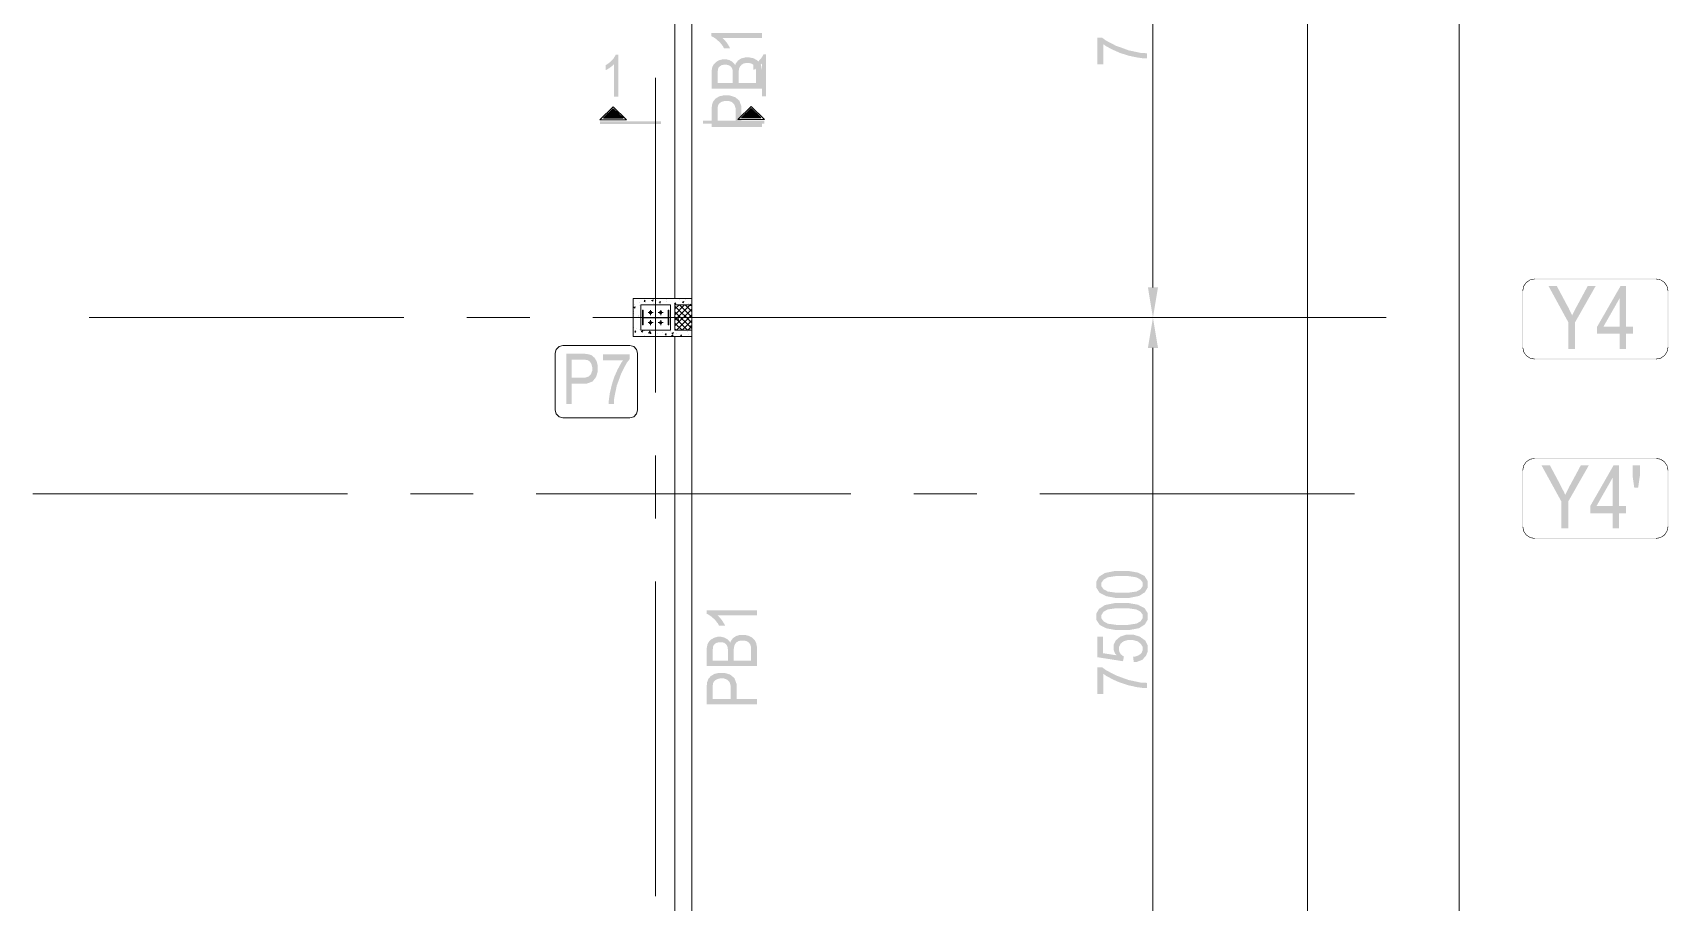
# Model space of a CAD drawing. Header units: millimetres. Extents: x 51.5 to 74.8, y 0.8 to 17.2.
# Drawn here: x 59.038 to 61.587, y 9.226 to 10.581 of the extents above; entities that cross this region are included whole.
import ezdxf

# ---------------------------------------------------------------- set-up
doc = ezdxf.new("R2010")
doc.units = ezdxf.units.MM
doc.layers.add('PDF_Geomertry', color=7, linetype='Continuous')
doc.layers.add('PDF_Solid Fills', color=7, linetype='Continuous')

msp = doc.modelspace()

# ---------------------------------------------------------------- hatches: boundary and pattern name
at = {"layer": 'PDF_Solid Fills', "transparency": 33554559}
for points in [[(60.1743, 10.5806), (60.1743, 10.5727), (60.1129, 10.5727), (60.1145, 10.5713), (60.1177, 10.5676), (60.1194, 10.5654), (60.1211, 10.563), (60.1236, 10.5588), (60.1244, 10.5569), (60.1151, 10.5569), (60.1133, 10.5602), (60.1087, 10.5659), (60.1059, 10.5684), (60.1033, 10.5709), (60.098, 10.5744), (60.0955, 10.5755), (60.0955, 10.5806)], [(60.7061, 10.5319), (60.6968, 10.5319), (60.6968, 10.5734), (60.7043, 10.5734), (60.7104, 10.5688), (60.7261, 10.5606), (60.7358, 10.5572), (60.7455, 10.5536), (60.7647, 10.5495), (60.7743, 10.549), (60.7743, 10.5409), (60.7693, 10.5409), (60.7579, 10.5426), (60.7512, 10.544), (60.7447, 10.5455), (60.7322, 10.5495), (60.7262, 10.5522), (60.7204, 10.5547), (60.7102, 10.5602), (60.7061, 10.5633)], [(59.9505, 10.4812), (59.9438, 10.4812), (59.9438, 10.5323), (59.9427, 10.5309), (59.9397, 10.5283), (59.9377, 10.5269), (59.9358, 10.5255), (59.9323, 10.5234), (59.9307, 10.5226), (59.9307, 10.5305), (59.9334, 10.532), (59.9383, 10.5358), (59.9404, 10.538), (59.9425, 10.5402), (59.9454, 10.5447), (59.9462, 10.5468), (59.9505, 10.5468)], [(60.1808, 10.4816), (60.1741, 10.4816), (60.1741, 10.5329), (60.173, 10.5315), (60.17, 10.5287), (60.168, 10.5273), (60.1661, 10.5261), (60.1626, 10.5238), (60.1609, 10.5231), (60.1609, 10.5309), (60.1637, 10.5326), (60.1686, 10.5363), (60.1707, 10.5386), (60.1727, 10.5408), (60.1757, 10.5452), (60.1765, 10.5473), (60.1808, 10.5473)], [(61.4309, 10.0883), (61.4309, 10.1299), (61.4, 10.1865), (61.4129, 10.1865), (61.4287, 10.1569), (61.4311, 10.1526), (61.4352, 10.1443), (61.4369, 10.1404), (61.4387, 10.1443), (61.4432, 10.1529), (61.4458, 10.1577), (61.4613, 10.1865), (61.4737, 10.1865), (61.4416, 10.1299), (61.4416, 10.0883)], [(59.9263, 10.0705), (59.9263, 10.0797), (59.968, 10.0797), (59.968, 10.0723), (59.9633, 10.0662), (59.9551, 10.0505), (59.9516, 10.0408), (59.948, 10.0311), (59.944, 10.0118), (59.9434, 10.0023), (59.9354, 10.0023), (59.9355, 10.0072), (59.937, 10.0187), (59.9386, 10.0252), (59.94, 10.0318), (59.944, 10.0443), (59.9466, 10.0502), (59.9493, 10.0562), (59.9548, 10.0663), (59.9577, 10.0705)], [(61.4202, 9.8088), (61.4202, 9.8504), (61.3891, 9.907), (61.4022, 9.907), (61.418, 9.8774), (61.4202, 9.873), (61.4244, 9.8648), (61.4262, 9.8609), (61.428, 9.8647), (61.4323, 9.8734), (61.435, 9.8781), (61.4505, 9.907), (61.463, 9.907), (61.4308, 9.8504), (61.4308, 9.8088)], [(61.5337, 9.8722), (61.5311, 9.8905), (61.5311, 9.907), (61.5425, 9.907), (61.5425, 9.8905), (61.5398, 9.8722)], [(60.1666, 9.6808), (60.1666, 9.6729), (60.1052, 9.6729), (60.1069, 9.6715), (60.1101, 9.6677), (60.1118, 9.6655), (60.1134, 9.6631), (60.1159, 9.659), (60.1168, 9.657), (60.1075, 9.657), (60.1057, 9.6602), (60.1011, 9.6661), (60.0983, 9.6686), (60.0957, 9.6711), (60.0904, 9.6745), (60.0879, 9.6756), (60.0879, 9.6808)], [(60.7537, 9.6002), (60.7527, 9.6086), (60.7565, 9.609), (60.7622, 9.6112), (60.764, 9.6129), (60.7658, 9.6145), (60.7676, 9.6186), (60.7676, 9.6208), (60.7676, 9.6236), (60.7651, 9.6284), (60.7625, 9.6305), (60.7598, 9.6326), (60.7529, 9.6345), (60.7483, 9.6345), (60.7441, 9.6345), (60.7376, 9.6326), (60.7352, 9.6306), (60.733, 9.6287), (60.7307, 9.6237), (60.7307, 9.6208), (60.7307, 9.619), (60.7316, 9.6156), (60.7326, 9.614), (60.7337, 9.6124), (60.7365, 9.6099), (60.7383, 9.6091), (60.737, 9.6016), (60.6968, 9.6079), (60.6968, 9.6398), (60.7059, 9.6398), (60.7059, 9.6141), (60.727, 9.6108), (60.7245, 9.6136), (60.7222, 9.6197), (60.7222, 9.6229), (60.7222, 9.6269), (60.7257, 9.634), (60.729, 9.6369), (60.7325, 9.6399), (60.7418, 9.6429), (60.7476, 9.6429), (60.7533, 9.6429), (60.7633, 9.6399), (60.7673, 9.6369), (60.7715, 9.634), (60.7755, 9.6259), (60.7755, 9.6209), (60.7755, 9.6168), (60.7726, 9.6097), (60.7698, 9.6068), (60.7669, 9.6038), (60.7588, 9.6006)], [(60.7061, 9.5506), (60.6968, 9.5506), (60.6968, 9.5923), (60.7043, 9.5923), (60.7104, 9.5877), (60.7261, 9.5795), (60.7358, 9.5759), (60.7455, 9.5724), (60.7647, 9.5683), (60.7743, 9.5679), (60.7743, 9.5597), (60.7693, 9.5598), (60.7579, 9.5613), (60.7512, 9.5629), (60.7447, 9.5643), (60.7322, 9.5684), (60.7262, 9.5709), (60.7204, 9.5736), (60.7102, 9.5791), (60.7061, 9.5822)]]:
    msp.add_hatch(color=256, dxfattribs=at).paths.add_polyline_path(points)
h = msp.add_hatch(color=256, dxfattribs=at)
h.paths.add_polyline_path([(60.1743, 10.494), (60.0958, 10.494), (60.0958, 10.5181), (60.0958, 10.5218), (60.0969, 10.5276), (60.098, 10.5298), (60.0993, 10.5319), (60.1027, 10.5354), (60.1051, 10.5368), (60.1076, 10.5381), (60.1129, 10.5395), (60.1158, 10.5395), (60.1186, 10.5395), (60.1234, 10.5384), (60.1255, 10.5372), (60.1277, 10.5361), (60.1312, 10.5327), (60.1325, 10.5305), (60.1336, 10.5333), (60.137, 10.5377), (60.1394, 10.5393), (60.1419, 10.5409), (60.1479, 10.5424), (60.1515, 10.5424), (60.1551, 10.5424), (60.1613, 10.5411), (60.164, 10.5395), (60.1668, 10.5381), (60.1707, 10.5343), (60.1719, 10.5318), (60.173, 10.5294), (60.1743, 10.5227), (60.1743, 10.5184)])
h.paths.add_polyline_path([(60.165, 10.5024), (60.165, 10.5186), (60.165, 10.5212), (60.1645, 10.5251), (60.164, 10.5263), (60.1633, 10.5281), (60.1611, 10.5309), (60.1595, 10.5319), (60.1579, 10.5329), (60.1538, 10.5338), (60.1515, 10.5338), (60.1493, 10.5338), (60.1455, 10.5329), (60.144, 10.532), (60.1425, 10.5311), (60.1402, 10.5286), (60.1395, 10.527), (60.1387, 10.5255), (60.138, 10.5206), (60.138, 10.5173), (60.138, 10.5024)])
h.paths.add_polyline_path([(60.1288, 10.5024), (60.1288, 10.5165), (60.1288, 10.5191), (60.1284, 10.523), (60.128, 10.5243), (60.1275, 10.5259), (60.1257, 10.5284), (60.1243, 10.5293), (60.1229, 10.5302), (60.1194, 10.5311), (60.117, 10.5311), (60.115, 10.5311), (60.1115, 10.5304), (60.11, 10.5295), (60.1086, 10.5287), (60.1066, 10.5265), (60.1061, 10.5251), (60.1057, 10.5238), (60.1051, 10.5188), (60.1051, 10.5154), (60.1051, 10.5024)])
h = msp.add_hatch(color=256, dxfattribs=at)
h.paths.add_polyline_path([(60.1743, 10.4343), (60.0958, 10.4343), (60.0958, 10.4586), (60.0958, 10.4627), (60.0965, 10.4691), (60.0973, 10.4712), (60.0983, 10.474), (60.102, 10.4784), (60.1048, 10.4801), (60.1076, 10.4818), (60.1144, 10.4833), (60.1184, 10.4833), (60.1237, 10.4833), (60.1323, 10.4806), (60.1357, 10.478), (60.139, 10.4752), (60.1423, 10.4659), (60.1423, 10.4593), (60.1423, 10.4427), (60.1743, 10.4427)])
h.paths.add_polyline_path([(60.1332, 10.4427), (60.1332, 10.4594), (60.1332, 10.4634), (60.1313, 10.4691), (60.1295, 10.4709), (60.1277, 10.4729), (60.1225, 10.4747), (60.1188, 10.4747), (60.1165, 10.4747), (60.1125, 10.4737), (60.1108, 10.4729), (60.1091, 10.4719), (60.1069, 10.4698), (60.1063, 10.4684), (60.1057, 10.4672), (60.1051, 10.4626), (60.1051, 10.4593), (60.1051, 10.4427)])
h = msp.add_hatch(color=256, dxfattribs=at)
h.paths.add_polyline_path([(61.5108, 10.0883), (61.5108, 10.1118), (61.4759, 10.1118), (61.4759, 10.1229), (61.5125, 10.1865), (61.5207, 10.1865), (61.5207, 10.1229), (61.5316, 10.1229), (61.5316, 10.1118), (61.5207, 10.1118), (61.5207, 10.0883)])
h.paths.add_polyline_path([(61.5108, 10.1229), (61.5108, 10.167), (61.4857, 10.1229)])
h = msp.add_hatch(color=256, dxfattribs=at)
h.paths.add_polyline_path([(59.8693, 10.0023), (59.8693, 10.0808), (59.8934, 10.0808), (59.8977, 10.0808), (59.9041, 10.0799), (59.9061, 10.0793), (59.9088, 10.0783), (59.9133, 10.0745), (59.915, 10.0718), (59.9166, 10.069), (59.9183, 10.0622), (59.9183, 10.0581), (59.9183, 10.0529), (59.9157, 10.0443), (59.9129, 10.0409), (59.9102, 10.0374), (59.9009, 10.0341), (59.8943, 10.0341), (59.8777, 10.0341), (59.8777, 10.0023)])
h.paths.add_polyline_path([(59.8777, 10.0434), (59.8944, 10.0434), (59.8984, 10.0434), (59.9041, 10.0452), (59.9059, 10.047), (59.9077, 10.0488), (59.9097, 10.0541), (59.9097, 10.0577), (59.9097, 10.0601), (59.9087, 10.064), (59.9079, 10.0656), (59.9069, 10.0673), (59.9047, 10.0697), (59.9034, 10.0702), (59.9022, 10.0709), (59.8976, 10.0715), (59.8943, 10.0715), (59.8777, 10.0715)])
h = msp.add_hatch(color=256, dxfattribs=at)
h.paths.add_polyline_path([(61.5, 9.8088), (61.5, 9.8323), (61.4651, 9.8323), (61.4651, 9.8433), (61.5016, 9.907), (61.51, 9.907), (61.51, 9.8433), (61.5208, 9.8433), (61.5208, 9.8323), (61.51, 9.8323), (61.51, 9.8088)])
h.paths.add_polyline_path([(61.5, 9.8433), (61.5, 9.8876), (61.4748, 9.8433)])
h = msp.add_hatch(color=256, dxfattribs=at)
h.paths.add_polyline_path([(60.7355, 9.7002), (60.7257, 9.7002), (60.7107, 9.703), (60.7057, 9.7056), (60.7005, 9.7083), (60.6954, 9.7162), (60.6954, 9.7213), (60.6954, 9.7259), (60.6995, 9.7333), (60.7037, 9.7359), (60.7087, 9.7391), (60.7245, 9.7423), (60.7355, 9.7423), (60.7454, 9.7423), (60.7602, 9.7397), (60.7654, 9.737), (60.7705, 9.7344), (60.7755, 9.7265), (60.7755, 9.7212), (60.7755, 9.7166), (60.7711, 9.7091), (60.7666, 9.7062), (60.762, 9.7033), (60.7466, 9.7002)])
h.paths.add_polyline_path([(60.7355, 9.7084), (60.7451, 9.7084), (60.7579, 9.7102), (60.7611, 9.712), (60.7644, 9.7138), (60.7676, 9.7186), (60.7676, 9.7215), (60.7676, 9.7243), (60.7644, 9.7287), (60.7611, 9.7306), (60.7577, 9.7324), (60.745, 9.7343), (60.7355, 9.7343), (60.7259, 9.7343), (60.7132, 9.7324), (60.7098, 9.7305), (60.7066, 9.7287), (60.7034, 9.724), (60.7034, 9.7211), (60.7034, 9.7183), (60.7066, 9.7138), (60.71, 9.712), (60.7133, 9.7102), (60.7261, 9.7084)])
h = msp.add_hatch(color=256, dxfattribs=at)
h.paths.add_polyline_path([(60.7355, 9.6502), (60.7257, 9.6502), (60.7107, 9.6529), (60.7057, 9.6555), (60.7005, 9.6583), (60.6954, 9.6661), (60.6954, 9.6713), (60.6954, 9.6759), (60.6995, 9.6831), (60.7037, 9.6858), (60.7087, 9.6891), (60.7245, 9.6923), (60.7355, 9.6923), (60.7454, 9.6923), (60.7602, 9.6897), (60.7654, 9.687), (60.7705, 9.6843), (60.7755, 9.6765), (60.7755, 9.6712), (60.7755, 9.6666), (60.7711, 9.659), (60.7666, 9.6561), (60.762, 9.6531), (60.7466, 9.6502)])
h.paths.add_polyline_path([(60.7355, 9.6583), (60.7451, 9.6583), (60.7579, 9.6602), (60.7611, 9.662), (60.7644, 9.6638), (60.7676, 9.6686), (60.7676, 9.6715), (60.7676, 9.6741), (60.7644, 9.6787), (60.7611, 9.6805), (60.7577, 9.6823), (60.745, 9.6841), (60.7355, 9.6841), (60.7259, 9.6841), (60.7132, 9.6823), (60.7098, 9.6805), (60.7066, 9.6787), (60.7034, 9.6738), (60.7034, 9.6709), (60.7034, 9.6683), (60.7066, 9.6638), (60.71, 9.6619), (60.7133, 9.6601), (60.7261, 9.6583)])
h = msp.add_hatch(color=256, dxfattribs=at)
h.paths.add_polyline_path([(60.1666, 9.5941), (60.0882, 9.5941), (60.0882, 9.6183), (60.0882, 9.6219), (60.0893, 9.6277), (60.0904, 9.6299), (60.0916, 9.632), (60.0951, 9.6355), (60.0975, 9.6369), (60.1, 9.6383), (60.1052, 9.6397), (60.1082, 9.6397), (60.1109, 9.6397), (60.1158, 9.6384), (60.1179, 9.6373), (60.1201, 9.6361), (60.1236, 9.6327), (60.1248, 9.6306), (60.1259, 9.6334), (60.1294, 9.6379), (60.1318, 9.6394), (60.1343, 9.6411), (60.1402, 9.6426), (60.1438, 9.6426), (60.1475, 9.6426), (60.1537, 9.6412), (60.1563, 9.6397), (60.1591, 9.6383), (60.163, 9.6344), (60.1643, 9.6319), (60.1654, 9.6295), (60.1666, 9.6229), (60.1666, 9.6186)])
h.paths.add_polyline_path([(60.1573, 9.6026), (60.1573, 9.6186), (60.1573, 9.6212), (60.1569, 9.6252), (60.1563, 9.6265), (60.1557, 9.6283), (60.1534, 9.6311), (60.1519, 9.632), (60.1502, 9.633), (60.1462, 9.6338), (60.1438, 9.6338), (60.1416, 9.6338), (60.1379, 9.633), (60.1363, 9.632), (60.1348, 9.6312), (60.1326, 9.6287), (60.1319, 9.6272), (60.1311, 9.6256), (60.1304, 9.6208), (60.1304, 9.6174), (60.1304, 9.6026)])
h.paths.add_polyline_path([(60.1212, 9.6026), (60.1212, 9.6165), (60.1212, 9.6193), (60.1208, 9.6231), (60.1204, 9.6243), (60.1198, 9.6259), (60.118, 9.6286), (60.1166, 9.6294), (60.1152, 9.6304), (60.1118, 9.6312), (60.1094, 9.6312), (60.1073, 9.6312), (60.1038, 9.6304), (60.1023, 9.6295), (60.1009, 9.6288), (60.099, 9.6266), (60.0984, 9.6252), (60.098, 9.6238), (60.0975, 9.619), (60.0975, 9.6155), (60.0975, 9.6026)])
h = msp.add_hatch(color=256, dxfattribs=at)
h.paths.add_polyline_path([(60.1666, 9.5344), (60.0882, 9.5344), (60.0882, 9.5586), (60.0882, 9.5629), (60.0888, 9.5693), (60.0897, 9.5712), (60.0907, 9.574), (60.0944, 9.5784), (60.0972, 9.5801), (60.1, 9.5818), (60.1068, 9.5834), (60.1108, 9.5834), (60.1161, 9.5834), (60.1247, 9.5808), (60.128, 9.578), (60.1313, 9.5754), (60.1347, 9.5661), (60.1347, 9.5594), (60.1347, 9.5429), (60.1666, 9.5429)])
h.paths.add_polyline_path([(60.1255, 9.5429), (60.1255, 9.5595), (60.1255, 9.5634), (60.1237, 9.5693), (60.1219, 9.5711), (60.1201, 9.5729), (60.1148, 9.5748), (60.1112, 9.5748), (60.1088, 9.5748), (60.1048, 9.5738), (60.1032, 9.573), (60.1015, 9.572), (60.0993, 9.5698), (60.0987, 9.5686), (60.098, 9.5673), (60.0975, 9.5627), (60.0975, 9.5594), (60.0975, 9.5429)])

# ---------------------------------------------------------------- linework, layer by layer
at = {"layer": 'PDF_Geomertry', "lineweight": 0}
for points in [[(61.2607, 7.1829), (61.2607, 15.7033)], [(61.0244, 7.2362), (61.0244, 15.6498)], [(60.0387, 10.1666), (60.0387, 11.0937)], [(60.0648, 10.1666), (60.0648, 11.0937)], [(60.7836, 11.0712), (60.7836, 10.1841)], [(60.0086, 10.0204), (60.0086, 10.5109)], [(59.9218, 10.4454), (59.9425, 10.4656), (59.9632, 10.4454), (59.9218, 10.4454), (59.9632, 10.4454)], [(60.1782, 10.4459), (60.1575, 10.4662), (60.1368, 10.4459), (60.1782, 10.4459), (60.1368, 10.4459)], [(59.9733, 10.1568), (59.9733, 10.1568)], [(59.9733, 10.1549), (59.9733, 10.1549)], [(59.9733, 10.1461), (59.9733, 10.1461)], [(59.9744, 10.153), (59.9761, 10.1519), (59.9768, 10.1538)], [(59.9745, 10.1531), (59.9768, 10.1541)], [(59.9747, 10.1472), (59.9747, 10.1472)], [(59.9751, 10.1581), (59.9751, 10.1581)], [(59.9836, 10.1601), (59.9836, 10.1601)], [(59.9836, 10.1563), (59.9836, 10.1563)], [(59.9857, 10.1566), (59.9857, 10.1566)], [(59.9857, 10.1555), (59.9857, 10.1555)], [(59.9861, 10.1666), (59.9861, 10.1666)], [(59.9868, 10.1568), (59.9868, 10.1568)], [(59.9905, 10.1624), (59.9922, 10.1643)], [(59.9905, 10.1623), (59.9925, 10.1622)], [(59.9916, 10.162), (59.9912, 10.1641)], [(59.9925, 10.1606), (59.9925, 10.1606)], [(60.0008, 10.1411), (60.0008, 10.1488)], [(60.0023, 10.1637), (60.004, 10.1626), (60.0047, 10.1647)], [(60.0025, 10.1638), (60.0047, 10.1648)], [(60.0029, 10.1634), (60.0029, 10.1634)], [(60.0033, 10.1568), (60.0033, 10.1568)], [(60.0045, 10.1591), (60.0045, 10.1591)], [(60.0094, 10.163), (60.0094, 10.163)], [(60.0129, 10.1601), (60.0129, 10.1601)], [(60.0144, 10.1604), (60.0159, 10.1622)], [(60.0144, 10.1602), (60.0163, 10.1601)], [(60.0155, 10.1599), (60.0151, 10.162)], [(60.0152, 10.1568), (60.0152, 10.1568)], [(60.0165, 10.1411), (60.0165, 10.1488)], [(60.0198, 10.1568), (60.0198, 10.1568)], [(60.0255, 10.1618), (60.0255, 10.1618)], [(60.0262, 10.1652), (60.0262, 10.1652)], [(60.0282, 10.1666), (60.0282, 10.1666)], [(60.0377, 10.1515), (60.0377, 10.1515)], [(60.0382, 10.1583), (60.0398, 10.1601)], [(60.0382, 10.1581), (60.0402, 10.158)], [(60.0387, 10.1329), (60.0626, 10.1568)], [(60.0387, 10.1416), (60.0538, 10.1568)], [(60.0387, 10.1505), (60.045, 10.1568)], [(60.0648, 10.1288), (60.0387, 10.1549)], [(60.0387, 10.124), (60.0648, 10.1502)], [(60.0648, 10.1199), (60.0387, 10.1462)], [(60.0393, 10.1579), (60.0388, 10.1599)], [(60.0402, 10.1502), (60.0402, 10.1502)], [(60.0412, 10.1537), (60.0412, 10.1537)], [(60.042, 10.1666), (60.042, 10.1666)], [(60.0427, 10.1455), (60.0427, 10.1455)], [(60.0432, 10.1566), (60.0432, 10.1566)], [(60.0648, 10.1376), (60.0457, 10.1568)], [(60.0461, 10.1526), (60.0461, 10.1526)], [(60.0465, 10.1645), (60.0465, 10.1645)], [(60.0501, 10.1612), (60.0525, 10.1622)], [(60.0501, 10.1611), (60.0518, 10.1599), (60.0525, 10.1619)], [(60.0541, 10.1666), (60.0541, 10.1666)], [(60.0648, 10.1465), (60.0545, 10.1568)], [(60.0548, 10.1662), (60.0548, 10.1662)], [(60.0548, 10.1656), (60.0548, 10.1656)], [(60.0587, 10.1543), (60.0587, 10.1543)], [(60.0588, 10.153), (60.0588, 10.153)], [(60.0597, 10.1536), (60.0597, 10.1536)], [(60.0597, 10.1479), (60.0597, 10.1479)], [(60.0601, 10.159), (60.0601, 10.159)], [(60.062, 10.1562), (60.0636, 10.158)], [(60.062, 10.1561), (60.064, 10.1559)], [(60.0632, 10.1558), (60.0627, 10.1579)], [(60.0648, 10.1552), (60.0633, 10.1568)], [(60.0648, 10.1598), (60.0648, 10.1598)], [(60.0648, 10.1551), (60.0648, 10.1551)], [(59.6163, 10.1372), (59.1258, 10.1372)], [(59.8126, 10.1372), (59.7144, 10.1372)], [(60.4012, 10.1372), (59.9107, 10.1372)], [(59.9733, 10.143), (59.9733, 10.143)], [(59.9733, 10.1393), (59.9733, 10.1393)], [(59.9733, 10.1352), (59.9733, 10.1352)], [(59.9733, 10.1245), (59.9733, 10.1245)], [(59.974, 10.1251), (59.974, 10.1251)], [(59.9743, 10.1361), (59.9743, 10.1361)], [(59.9748, 10.1431), (59.9748, 10.1431)], [(59.9748, 10.1222), (59.9748, 10.1222)], [(59.9784, 10.1197), (59.9784, 10.1197)], [(59.9815, 10.139), (59.9815, 10.139)], [(59.9822, 10.1402), (59.9822, 10.1402)], [(59.9857, 10.1448), (59.9857, 10.1448)], [(59.9857, 10.1447), (59.9857, 10.1447)], [(59.9857, 10.1341), (59.9857, 10.1341)], [(59.9857, 10.1326), (59.9857, 10.1326)], [(59.9857, 10.1258), (59.9857, 10.1258)], [(59.9857, 10.1233), (59.9857, 10.1233)], [(59.9969, 10.1449), (60.0047, 10.1449)], [(59.9969, 10.1293), (60.0047, 10.1293)], [(60.0008, 10.1254), (60.0008, 10.1331)], [(60.0315, 10.1268), (60.0315, 10.1268)], [(60.0347, 10.1368), (60.0347, 10.1368)], [(60.0373, 10.1394), (60.0373, 10.1394)], [(60.0584, 10.1176), (60.0387, 10.1373)], [(60.0497, 10.1176), (60.0387, 10.1286)], [(60.0408, 10.1176), (60.0387, 10.1197)], [(60.0411, 10.1176), (60.0648, 10.1413)], [(60.0412, 10.128), (60.0412, 10.128)], [(60.0415, 10.128), (60.0415, 10.128)], [(60.0418, 10.1323), (60.0418, 10.1323)], [(60.0419, 10.1234), (60.0419, 10.1234)], [(60.042, 10.1372), (60.0444, 10.138)], [(60.042, 10.1369), (60.0437, 10.1358), (60.0443, 10.1379)], [(60.0423, 10.1345), (60.0423, 10.1345)], [(60.0448, 10.133), (60.0427, 10.1333), (60.0444, 10.1351)], [(60.0438, 10.1329), (60.0436, 10.1349)], [(60.0483, 10.143), (60.0483, 10.143)], [(60.0498, 10.1176), (60.0648, 10.1326)], [(60.05, 10.1411), (60.05, 10.1411)], [(60.0525, 10.1361), (60.0525, 10.1361)], [(60.0586, 10.1176), (60.0648, 10.1237)], [(60.059, 10.1258), (60.059, 10.1258)], [(60.0594, 10.1368), (60.0594, 10.1368)], [(60.0594, 10.1316), (60.0594, 10.1316)], [(60.0609, 10.1313), (60.0609, 10.1313)], [(60.0619, 10.1237), (60.0643, 10.1247)], [(60.0619, 10.1236), (60.0634, 10.1224), (60.0641, 10.1245)], [(60.0622, 10.1308), (60.0622, 10.1308)], [(60.0637, 10.1402), (60.0648, 10.1401)], [(60.0638, 10.1399), (60.0648, 10.1409)], [(60.0648, 10.1431), (60.0648, 10.1431)], [(60.0648, 10.1281), (60.0648, 10.1281)], [(60.5975, 10.1372), (60.4993, 10.1372)], [(61.147, 10.1372), (60.6955, 10.1372)], [(59.9733, 10.1138), (59.9733, 10.1138)], [(59.9736, 10.114), (59.9736, 10.114)], [(59.9779, 10.1143), (59.9759, 10.1145), (59.9775, 10.1163)], [(59.977, 10.1141), (59.9766, 10.1162)], [(59.978, 10.1077), (59.978, 10.1077)], [(59.9834, 10.118), (59.9834, 10.118)], [(59.9862, 10.1156), (59.9886, 10.1166)], [(59.9862, 10.1155), (59.9879, 10.1144), (59.9884, 10.1165)], [(59.9905, 10.1094), (59.9905, 10.1094)], [(59.9908, 10.1165), (59.9908, 10.1165)], [(59.9972, 10.1134), (60.0001, 10.1129)], [(59.9973, 10.113), (60, 10.1158)], [(60.0001, 10.1126), (59.9997, 10.1158)], [(60.0018, 10.1122), (59.9997, 10.1124), (60.0013, 10.1143)], [(60.0008, 10.112), (60.0005, 10.1141)], [(60.0075, 10.1077), (60.0075, 10.1077)], [(60.0115, 10.1122), (60.0115, 10.1122)], [(60.0198, 10.1133), (60.0198, 10.1133)], [(60.0215, 10.1077), (60.0215, 10.1077)], [(60.0255, 10.1101), (60.0236, 10.1104), (60.0252, 10.1122)], [(60.0247, 10.1099), (60.0243, 10.112)], [(60.0243, 10.1098), (60.0243, 10.1098)], [(60.0325, 10.1149), (60.0325, 10.1149)], [(60.0326, 10.1079), (60.0336, 10.1077)], [(60.0329, 10.1077), (60.0354, 10.1102)], [(60.034, 10.113), (60.0363, 10.114)], [(60.034, 10.1129), (60.0355, 10.1118), (60.0362, 10.1137)], [(60.0355, 10.1077), (60.0352, 10.1102)], [(60.0387, 9.1855), (60.0387, 10.1077)], [(60.0402, 10.1081), (60.0402, 10.1081)], [(60.0415, 10.1123), (60.0415, 10.1123)], [(60.0458, 10.1191), (60.0458, 10.1191)], [(60.0494, 10.108), (60.0475, 10.1083), (60.049, 10.1101)], [(60.0486, 10.1079), (60.0482, 10.1099)], [(60.0534, 10.1177), (60.0534, 10.1177)], [(60.0586, 10.1147), (60.0586, 10.1147)], [(60.0595, 10.1115), (60.0595, 10.1115)], [(60.0618, 10.1187), (60.0618, 10.1187)], [(60.0634, 10.1077), (60.0634, 10.1077)], [(60.0636, 10.1184), (60.0636, 10.1184)], [(60.0648, 9.1855), (60.0648, 10.1077)], [(60.7836, 9.203), (60.7836, 10.0899)], [(60.0086, 9.8241), (60.0086, 9.9222)], [(59.0377, 9.8622), (59.5282, 9.8622)], [(59.6263, 9.8622), (59.7244, 9.8622)], [(59.8226, 9.8622), (60.313, 9.8622)], [(60.4112, 9.8622), (60.5093, 9.8622)], [(60.6075, 9.8622), (61.0979, 9.8622)], [(60.0086, 9.2355), (60.0086, 9.7261)]]:
    msp.add_lwpolyline(points, dxfattribs=at)
for points in [[(59.9272, 10.4476), (59.9577, 10.4476), (59.9425, 10.4626)], [(60.1727, 10.4481), (60.1422, 10.4481), (60.1575, 10.4631)], [(59.9733, 10.1077), (59.9733, 10.1666), (60.0648, 10.1666), (60.0648, 10.1077), (59.9733, 10.1077)], [(59.9733, 10.1654), (59.9733, 10.1654), (59.9733, 10.1654)], [(59.9733, 10.1548), (59.9733, 10.1548), (59.9733, 10.1548), (59.9733, 10.1548)], [(59.9733, 10.1484), (59.9733, 10.1484), (59.9733, 10.1484), (59.9733, 10.1484)], [(59.9763, 10.1666), (59.9763, 10.1666), (59.9763, 10.1666)], [(59.9857, 10.1568), (60.0315, 10.1568), (60.0315, 10.1176), (59.9857, 10.1176), (59.9857, 10.1568)], [(59.9873, 10.1568), (59.9873, 10.1568), (59.9873, 10.1568)], [(59.9873, 10.1568), (59.9873, 10.1568), (59.9873, 10.1568)], [(59.9879, 10.1666), (59.9879, 10.1666), (59.9879, 10.1666)], [(59.9879, 10.1486), (59.9879, 10.1256), (59.989, 10.1256), (59.989, 10.1486), (59.9879, 10.1486)], [(59.9994, 10.1666), (59.9994, 10.1666), (59.9994, 10.1666)], [(60.0013, 10.1568), (60.0013, 10.1568), (60.0013, 10.1568), (60.0013, 10.1568)], [(60.0044, 10.1666), (60.0044, 10.1666), (60.0044, 10.1666)], [(60.0141, 10.1666), (60.0141, 10.1666), (60.0141, 10.1666)], [(60.0211, 10.1666), (60.0211, 10.1666), (60.0211, 10.1666)], [(60.0225, 10.1666), (60.0225, 10.1666), (60.0225, 10.1666), (60.0225, 10.1666)], [(60.0293, 10.1486), (60.0293, 10.1256), (60.0282, 10.1256), (60.0282, 10.1486), (60.0293, 10.1486)], [(60.0293, 10.1568), (60.0293, 10.1568), (60.0293, 10.1568)], [(60.0315, 10.1506), (60.0315, 10.1506), (60.0315, 10.1506)], [(60.0315, 10.1494), (60.0315, 10.1494), (60.0315, 10.1494), (60.0315, 10.1494)], [(60.0315, 10.1477), (60.0315, 10.1477), (60.0315, 10.1477)], [(60.0376, 10.1666), (60.0376, 10.1666), (60.0376, 10.1666)], [(60.0648, 10.1176), (60.0387, 10.1176), (60.0387, 10.1568), (60.0648, 10.1568), (60.0648, 10.1176)], [(60.0454, 10.1666), (60.0454, 10.1666), (60.0454, 10.1666), (60.0454, 10.1666)], [(60.0618, 10.1666), (60.0618, 10.1666), (60.0618, 10.1666)], [(60.0648, 10.1626), (60.0648, 10.1626), (60.0648, 10.1626)], [(60.0648, 10.1518), (60.0648, 10.1518), (60.0648, 10.1518)], [(60.0648, 10.1488), (60.0648, 10.1488), (60.0648, 10.1488)], [(59.9733, 10.1443), (59.9733, 10.1443), (59.9733, 10.1443), (59.9733, 10.1443)], [(59.9733, 10.1337), (59.9733, 10.1337), (59.9733, 10.1337)], [(59.9733, 10.1311), (59.9733, 10.1311), (59.9733, 10.1311)], [(59.9733, 10.1273), (59.9733, 10.1273), (59.9733, 10.1273)], [(59.9733, 10.1231), (59.9733, 10.1231), (59.9733, 10.1231)], [(59.9857, 10.137), (59.9857, 10.137), (59.9857, 10.137)], [(59.9857, 10.1363), (59.9857, 10.1363), (59.9857, 10.1363)], [(59.989, 10.1374), (59.989, 10.1369), (60.0282, 10.1369), (60.0282, 10.1374), (59.989, 10.1374)], [(60.0126, 10.1449), (60.0204, 10.1449)], [(60.0126, 10.1293), (60.0204, 10.1293)], [(60.0165, 10.1331), (60.0165, 10.1254)], [(60.0315, 10.1388), (60.0315, 10.1388), (60.0315, 10.1388), (60.0315, 10.1388)], [(60.0315, 10.1387), (60.0315, 10.1387), (60.0315, 10.1387), (60.0315, 10.1387)], [(60.0315, 10.1372), (60.0315, 10.1372), (60.0315, 10.1372)], [(60.0315, 10.1369), (60.0315, 10.1369), (60.0315, 10.1369)], [(60.0315, 10.1283), (60.0315, 10.1283), (60.0315, 10.1283)], [(60.0315, 10.1262), (60.0315, 10.1262), (60.0315, 10.1262)], [(60.0318, 10.137), (60.0318, 10.137)], [(60.8229, 10.137), (60.0513, 10.137)], [(60.0648, 10.1411), (60.0648, 10.1411), (60.0648, 10.1411)], [(60.0648, 10.1302), (60.0648, 10.1302), (60.0648, 10.1302)], [(60.7836, 10.137), (60.7836, 10.137)], [(59.9733, 10.1191), (59.9733, 10.1191), (59.9733, 10.1191)], [(59.9733, 10.1126), (59.9733, 10.1126), (59.9733, 10.1126), (59.9733, 10.1126)], [(59.9779, 10.1077), (59.9779, 10.1077), (59.9779, 10.1077), (59.9779, 10.1077)], [(59.9794, 10.1077), (59.9794, 10.1077), (59.9794, 10.1077)], [(59.9934, 10.1077), (59.9934, 10.1077), (59.9934, 10.1077), (59.9934, 10.1077)], [(59.9987, 10.1176), (59.9987, 10.1176), (59.9987, 10.1176), (59.9987, 10.1176)], [(60.0069, 10.1176), (60.0069, 10.1176), (60.0069, 10.1176), (60.0069, 10.1176)], [(60.0075, 10.1077), (60.0075, 10.1077), (60.0075, 10.1077), (60.0075, 10.1077)], [(60.0152, 10.1176), (60.0152, 10.1176), (60.0152, 10.1176), (60.0152, 10.1176)], [(60.0202, 10.1176), (60.0202, 10.1176), (60.0202, 10.1176)], [(60.03, 10.1176), (60.03, 10.1176), (60.03, 10.1176), (60.03, 10.1176)], [(60.0315, 10.1177), (60.0315, 10.1177), (60.0315, 10.1177), (60.0315, 10.1177)], [(60.0354, 10.1077), (60.0354, 10.1077), (60.0354, 10.1077)], [(60.0407, 10.1077), (60.0407, 10.1077), (60.0407, 10.1077)], [(60.0494, 10.1077), (60.0494, 10.1077), (60.0494, 10.1077), (60.0494, 10.1077)], [(60.0637, 10.1077), (60.0637, 10.1077), (60.0637, 10.1077)], [(60.0648, 10.1195), (60.0648, 10.1195), (60.0648, 10.1195)], [(60.0648, 10.1191), (60.0648, 10.1191), (60.0648, 10.1191)], [(60.0648, 10.1088), (60.0648, 10.1088), (60.0648, 10.1088)], [(59.8641, 10.0936), (59.9683, 10.0936), (59.9744, 10.092), (59.9788, 10.0876), (59.9804, 10.0815), (59.9804, 9.993), (59.9788, 9.987), (59.9744, 9.9826), (59.9683, 9.9809), (59.8641, 9.9809), (59.858, 9.9826), (59.8536, 9.987), (59.852, 9.993), (59.852, 10.0815), (59.8536, 10.0876), (59.858, 10.092), (59.8641, 10.0936)]]:
    msp.add_lwpolyline(points, close=True, dxfattribs=at)
for points in [[(60.0027, 10.1449), (60.0027, 10.1461), (60.0018, 10.147), (60.0008, 10.147), (59.9997, 10.147), (59.9987, 10.1461), (59.9987, 10.1449), (59.9987, 10.144), (59.9997, 10.143), (60.0008, 10.143), (60.0018, 10.143), (60.0027, 10.144), (60.0027, 10.1449)], [(60.0184, 10.1449), (60.0184, 10.1461), (60.0175, 10.147), (60.0165, 10.147), (60.0154, 10.147), (60.0144, 10.1461), (60.0144, 10.1449), (60.0144, 10.144), (60.0154, 10.143), (60.0165, 10.143), (60.0175, 10.143), (60.0184, 10.144), (60.0184, 10.1449)], [(60.0027, 10.1293), (60.0027, 10.1304), (60.0018, 10.1312), (60.0008, 10.1312), (59.9997, 10.1312), (59.9987, 10.1304), (59.9987, 10.1293), (59.9987, 10.1283), (59.9997, 10.1273), (60.0008, 10.1273), (60.0018, 10.1273), (60.0027, 10.1283), (60.0027, 10.1293)], [(60.0184, 10.1293), (60.0184, 10.1304), (60.0175, 10.1312), (60.0165, 10.1312), (60.0154, 10.1312), (60.0144, 10.1304), (60.0144, 10.1293), (60.0144, 10.1283), (60.0154, 10.1273), (60.0165, 10.1273), (60.0175, 10.1273), (60.0184, 10.1283), (60.0184, 10.1293)]]:
    msp.add_open_spline(points, degree=3, knots=[0, 0, 0, 0, 1, 1, 1, 2, 2, 2, 3, 3, 3, 4, 4, 4, 4], dxfattribs=at)
at = {"layer": 'PDF_Solid Fills', "transparency": 33554559}
for points in [[(59.9425, 10.4476), (59.9272, 10.4476), (59.9425, 10.4476), (59.9425, 10.4626)], [(59.9425, 10.4476), (59.9425, 10.4626), (59.9425, 10.4476), (59.9577, 10.4476)], [(60.1575, 10.4481), (60.1422, 10.4481), (60.1575, 10.4481), (60.1575, 10.4631)], [(60.1575, 10.4481), (60.1575, 10.4631), (60.1575, 10.4481), (60.1727, 10.4481)], [(60.0169, 10.4431), (60.0169, 10.4387), (59.9218, 10.4431), (59.9218, 10.4387)], [(60.0826, 10.4393), (60.0826, 10.4437), (60.1782, 10.4393), (60.1782, 10.4437)], [(61.3651, 10.1922), (61.3712, 10.1962), (61.3657, 10.1915), (61.3715, 10.1954)], [(61.3712, 10.1962), (61.3784, 10.1977), (61.3715, 10.1954), (61.3784, 10.1968)], [(61.3784, 10.1968), (61.3784, 10.1977), (61.5677, 10.1968), (61.5677, 10.1977)], [(61.5677, 10.1977), (61.575, 10.1962), (61.5677, 10.1968), (61.5747, 10.1954)], [(61.575, 10.1962), (61.5812, 10.1922), (61.5747, 10.1954), (61.5805, 10.1915)], [(60.7758, 10.1841), (60.7915, 10.1841), (60.7836, 10.137)], [(61.3595, 10.1787), (61.3609, 10.1861), (61.3604, 10.1787), (61.3618, 10.1856)], [(61.3604, 10.0909), (61.3595, 10.0909), (61.3604, 10.1787), (61.3595, 10.1787)], [(61.3609, 10.1861), (61.3651, 10.1922), (61.3618, 10.1856), (61.3657, 10.1915)], [(61.5812, 10.1922), (61.5852, 10.1861), (61.5805, 10.1915), (61.5844, 10.1856)], [(61.5852, 10.1861), (61.5868, 10.1787), (61.5844, 10.1856), (61.5858, 10.1787)], [(61.5858, 10.1787), (61.5868, 10.1787), (61.5858, 10.0909), (61.5868, 10.0909)], [(60.7915, 10.0899), (60.7758, 10.0899), (60.7836, 10.137)], [(61.3609, 10.0837), (61.3595, 10.0909), (61.3618, 10.084), (61.3604, 10.0909)], [(61.3651, 10.0776), (61.3609, 10.0837), (61.3657, 10.0781), (61.3618, 10.084)], [(61.3712, 10.0734), (61.3651, 10.0776), (61.3715, 10.0743), (61.3657, 10.0781)], [(61.3784, 10.072), (61.3712, 10.0734), (61.3784, 10.0729), (61.3715, 10.0743)], [(61.5677, 10.0729), (61.5677, 10.072), (61.3784, 10.0729), (61.3784, 10.072)], [(61.575, 10.0734), (61.5677, 10.072), (61.5747, 10.0743), (61.5677, 10.0729)], [(61.5812, 10.0776), (61.575, 10.0734), (61.5805, 10.0781), (61.5747, 10.0743)], [(61.5852, 10.0837), (61.5812, 10.0776), (61.5844, 10.084), (61.5805, 10.0781)], [(61.5868, 10.0909), (61.5852, 10.0837), (61.5858, 10.0909), (61.5844, 10.084)], [(61.3651, 9.9126), (61.3712, 9.9168), (61.3657, 9.912), (61.3715, 9.9159)], [(61.3712, 9.9168), (61.3784, 9.9181), (61.3715, 9.9159), (61.3784, 9.9173)], [(61.3784, 9.9173), (61.3784, 9.9181), (61.5677, 9.9173), (61.5677, 9.9181)], [(61.5677, 9.9181), (61.575, 9.9168), (61.5677, 9.9173), (61.5747, 9.9159)], [(61.575, 9.9168), (61.5812, 9.9126), (61.5747, 9.9159), (61.5805, 9.912)], [(61.3595, 9.8993), (61.3609, 9.9065), (61.3604, 9.8993), (61.3618, 9.9062)], [(61.3604, 9.8115), (61.3595, 9.8115), (61.3604, 9.8993), (61.3595, 9.8993)], [(61.3609, 9.9065), (61.3651, 9.9126), (61.3618, 9.9062), (61.3657, 9.912)], [(61.5812, 9.9126), (61.5852, 9.9065), (61.5805, 9.912), (61.5844, 9.9062)], [(61.5852, 9.9065), (61.5868, 9.8993), (61.5844, 9.9062), (61.5858, 9.8993)], [(61.5858, 9.8993), (61.5868, 9.8993), (61.5858, 9.8115), (61.5868, 9.8115)], [(61.3609, 9.8041), (61.3595, 9.8115), (61.3618, 9.8045), (61.3604, 9.8115)], [(61.3651, 9.798), (61.3609, 9.8041), (61.3657, 9.7987), (61.3618, 9.8045)], [(61.3712, 9.794), (61.3651, 9.798), (61.3715, 9.7948), (61.3657, 9.7987)], [(61.3784, 9.7924), (61.3712, 9.794), (61.3784, 9.7934), (61.3715, 9.7948)], [(61.5677, 9.7934), (61.5677, 9.7924), (61.3784, 9.7934), (61.3784, 9.7924)], [(61.575, 9.794), (61.5677, 9.7924), (61.5747, 9.7948), (61.5677, 9.7934)], [(61.5812, 9.798), (61.575, 9.794), (61.5805, 9.7987), (61.5747, 9.7948)], [(61.5852, 9.8041), (61.5812, 9.798), (61.5844, 9.8045), (61.5805, 9.7987)], [(61.5868, 9.8115), (61.5852, 9.8041), (61.5858, 9.8115), (61.5844, 9.8045)]]:
    msp.add_solid(points, dxfattribs=at)

doc.saveas('drawing.dxf')
